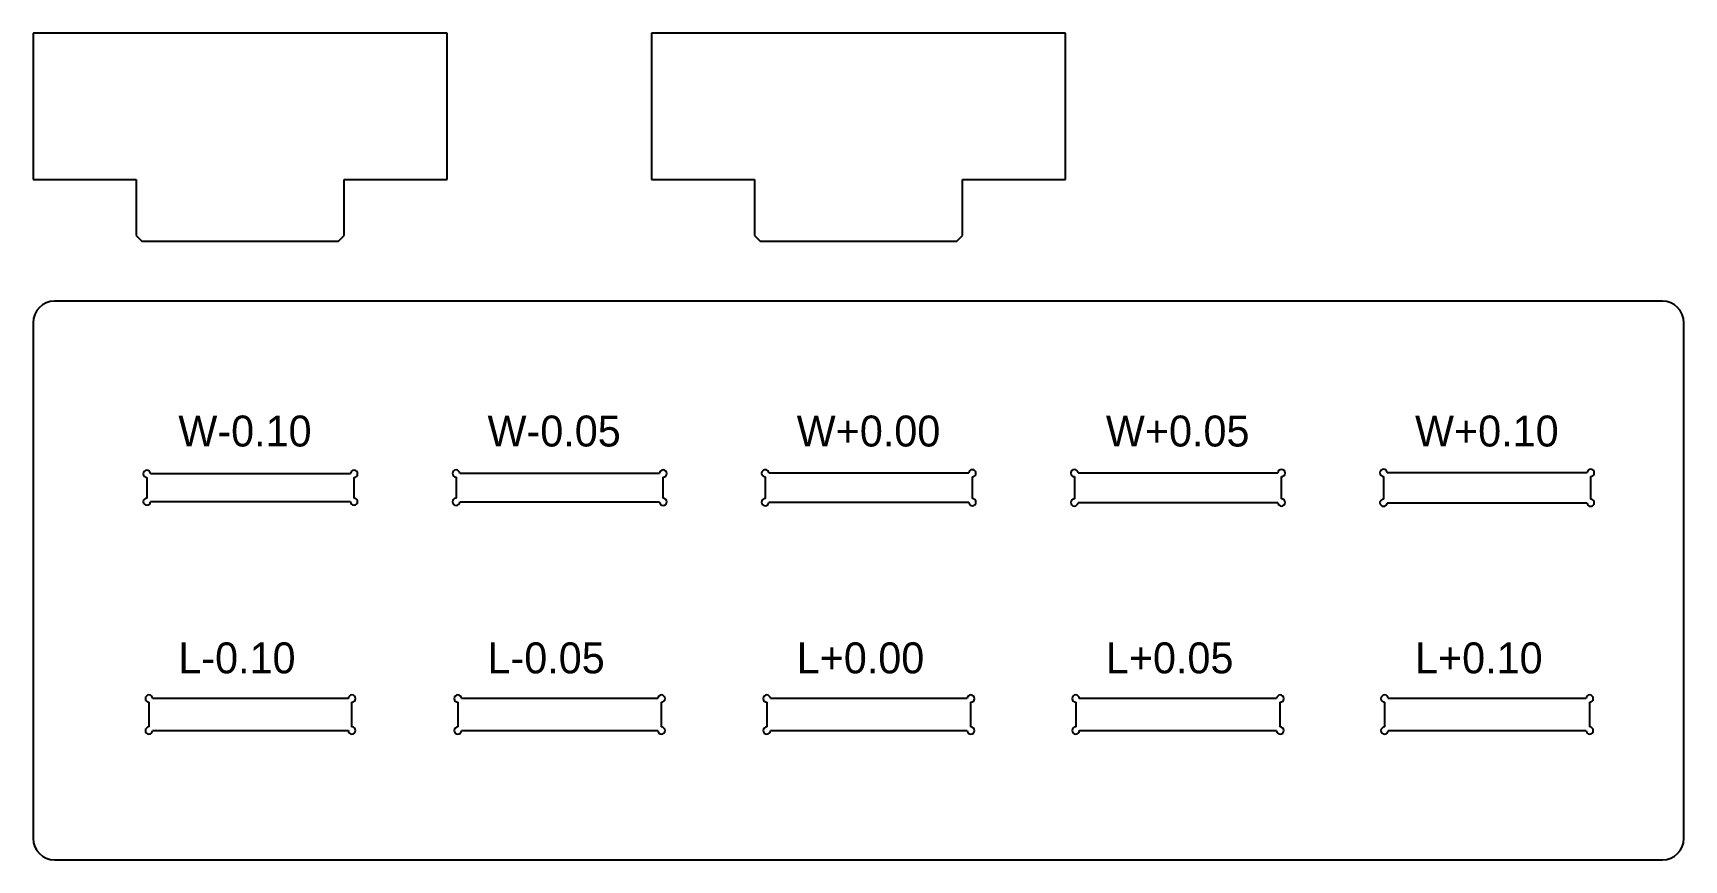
# Model space of a CAD drawing. Header units: millimetres. Extents: x 0 to 160, y 0 to 80.
import ezdxf

# ---------------------------------------------------------------- set-up
doc = ezdxf.new("R2010")
doc.units = ezdxf.units.MM
doc.layers.add('CUT', color=1, linetype='CONTINUOUS')
doc.layers.add('ENGRAVE', color=5, linetype='CONTINUOUS')

msp = doc.modelspace()

# ---------------------------------------------------------------- linework, layer by layer
at = {"layer": 'CUT'}
for p, q in [((40.1, 80.1), (-0.1, 80.1)), ((-0.1, 80.1), (-0.1, 65.9)), ((40.1, 65.9), (40.1, 80.1)), ((100.1, 80.1), (59.9, 80.1)), ((59.9, 80.1), (59.9, 65.9)), ((100.1, 65.9), (100.1, 80.1)), ((-0.1, 65.9), (9.9, 65.9)), ((9.9, 65.9), (9.9, 60.4586)), ((30.1, 60.4586), (30.1, 65.9)), ((30.1, 65.9), (40.1, 65.9)), ((59.9, 65.9), (69.9, 65.9)), ((69.9, 65.9), (69.9, 60.4586)), ((90.1, 60.4586), (90.1, 65.9)), ((90.1, 65.9), (100.1, 65.9)), ((9.9, 60.4586), (10.4586, 59.9)), ((10.4586, 59.9), (29.5414, 59.9)), ((29.5414, 59.9), (30.1, 60.4586)), ((69.9, 60.4586), (70.4586, 59.9)), ((70.4586, 59.9), (89.5414, 59.9)), ((89.5414, 59.9), (90.1, 60.4586)), ((158, 54.1), (2, 54.1)), ((-0.1, 52), (-0.1, 2)), ((160.1, 2), (160.1, 52)), ((10.95, 37), (10.95, 35)), ((30.7, 37.35), (11.3, 37.35)), ((31.05, 35), (31.05, 37)), ((40.95, 37.025), (40.95, 34.975)), ((60.7, 37.375), (41.3, 37.375)), ((61.05, 34.975), (61.05, 37.025)), ((70.95, 37.05), (70.95, 34.95)), ((90.7, 37.4), (71.3, 37.4)), ((91.05, 34.95), (91.05, 37.05)), ((100.95, 37.075), (100.95, 34.925)), ((120.7, 37.425), (101.3, 37.425)), ((121.05, 34.925), (121.05, 37.075)), ((130.95, 37.1), (130.95, 34.9)), ((150.7, 37.45), (131.3, 37.45)), ((151.05, 34.9), (151.05, 37.1)), ((11.3, 34.65), (30.7, 34.65)), ((41.3, 34.625), (60.7, 34.625)), ((71.3, 34.6), (90.7, 34.6)), ((101.3, 34.575), (120.7, 34.575)), ((131.3, 34.55), (150.7, 34.55)), ((11.15, 15.2), (11.15, 12.8)), ((30.5, 15.55), (11.5, 15.55)), ((30.85, 12.8), (30.85, 15.2)), ((41.125, 15.2), (41.125, 12.8)), ((60.525, 15.55), (41.475, 15.55)), ((60.875, 12.8), (60.875, 15.2)), ((71.1, 15.2), (71.1, 12.8)), ((90.55, 15.55), (71.45, 15.55)), ((90.9, 12.8), (90.9, 15.2)), ((101.075, 15.2), (101.075, 12.8)), ((120.575, 15.55), (101.425, 15.55)), ((120.925, 12.8), (120.925, 15.2)), ((131.05, 15.2), (131.05, 12.8)), ((150.6, 15.55), (131.4, 15.55)), ((150.95, 12.8), (150.95, 15.2)), ((11.5, 12.45), (30.5, 12.45)), ((41.475, 12.45), (60.525, 12.45)), ((71.45, 12.45), (90.55, 12.45)), ((101.425, 12.45), (120.575, 12.45)), ((131.4, 12.45), (150.6, 12.45)), ((2, -0.1), (158, -0.1))]:
    msp.add_line(p, q, dxfattribs=at)
for centre, radius, start, end in [((2, 52), 2.1, 90, 180), ((158, 52), 2.1, 0, 90), ((10.95, 37.35), 0.35, 0, 270), ((31.05, 37.35), 0.35, 270, 180), ((40.95, 37.375), 0.35, 0, 270), ((61.05, 37.375), 0.35, 270, 180), ((70.95, 37.4), 0.35, 0, 270), ((91.05, 37.4), 0.35, 270, 180), ((100.95, 37.425), 0.35, 0, 270), ((121.05, 37.425), 0.35, 270, 180), ((130.95, 37.45), 0.35, 0, 270), ((151.05, 37.45), 0.35, 270, 180), ((10.95, 34.65), 0.35, 90, 0), ((31.05, 34.65), 0.35, 180, 90), ((40.95, 34.625), 0.35, 90, 0), ((61.05, 34.625), 0.35, 180, 90), ((70.95, 34.6), 0.35, 90, 0), ((91.05, 34.6), 0.35, 180, 90), ((100.95, 34.575), 0.35, 90, 0), ((121.05, 34.575), 0.35, 180, 90), ((130.95, 34.55), 0.35, 90, 0), ((151.05, 34.55), 0.35, 180, 90), ((11.15, 15.55), 0.35, 0, 270), ((30.85, 15.55), 0.35, 270, 180), ((41.125, 15.55), 0.35, 0, 270), ((60.875, 15.55), 0.35, 270, 180), ((71.1, 15.55), 0.35, 0, 270), ((90.9, 15.55), 0.35, 270, 180), ((101.075, 15.55), 0.35, 0, 270), ((120.925, 15.55), 0.35, 270, 180), ((131.05, 15.55), 0.35, 0, 270), ((150.95, 15.55), 0.35, 270, 180), ((11.15, 12.45), 0.35, 90, 0), ((30.85, 12.45), 0.35, 180, 90), ((41.125, 12.45), 0.35, 90, 0), ((60.875, 12.45), 0.35, 180, 90), ((71.1, 12.45), 0.35, 90, 0), ((90.9, 12.45), 0.35, 180, 90), ((101.075, 12.45), 0.35, 90, 0), ((120.925, 12.45), 0.35, 180, 90), ((131.05, 12.45), 0.35, 90, 0), ((150.95, 12.45), 0.35, 180, 90), ((2, 2), 2.1, 180, 270), ((158, 2), 2.1, 270, 360)]:
    msp.add_arc(centre, radius, start, end, dxfattribs=at)

# ---------------------------------------------------------------- texts
at = {"layer": 'ENGRAVE'}
for s, p in [('W-0.10', (14, 40)), ('W-0.05', (44, 40)), ('W+0.00', (74, 40)), ('W+0.05', (104, 40)), ('W+0.10', (134, 40)), ('L-0.10', (14, 18)), ('L-0.05', (44, 18)), ('L+0.00', (74, 18)), ('L+0.05', (104, 18)), ('L+0.10', (134, 18))]:
    msp.add_text(s, height=3, dxfattribs=at).set_placement(p)

doc.saveas('drawing.dxf')
